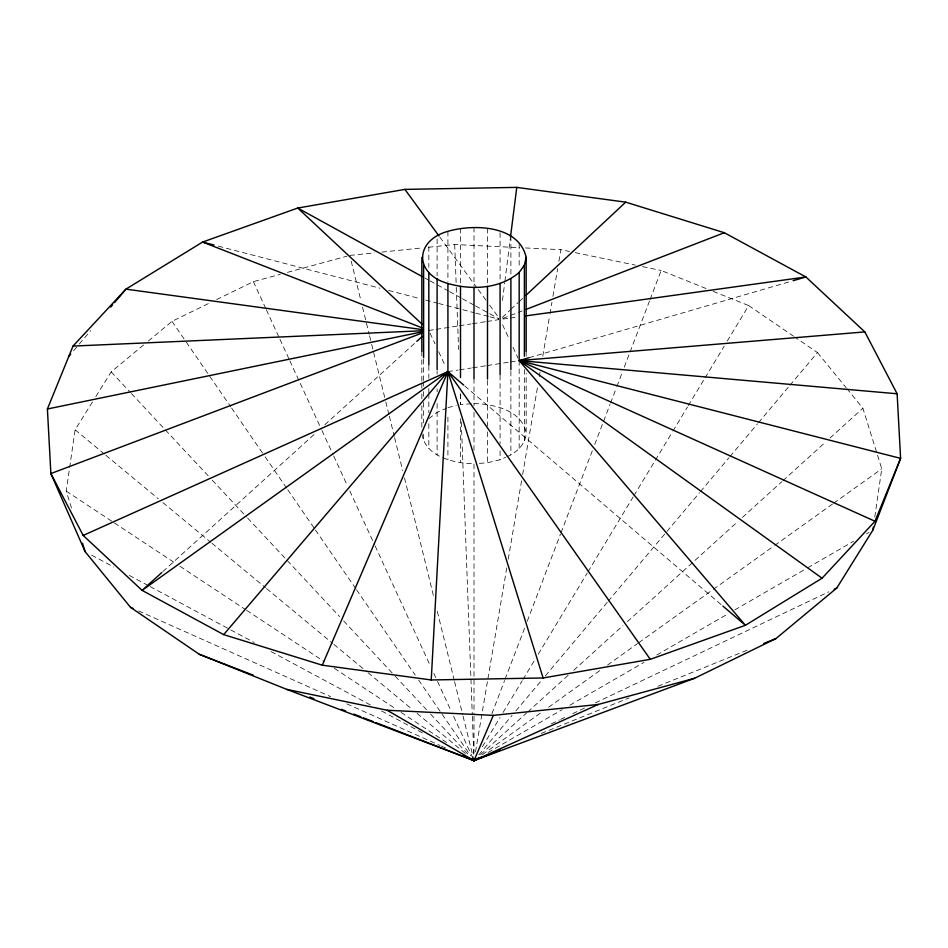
<?xml version="1.0" encoding="UTF-8"?>
<svg xmlns="http://www.w3.org/2000/svg" width="948" height="948" viewBox="0 0 948 948"><rect width="100%" height="100%" fill="white"/><g stroke="black" fill="none" stroke-linecap="round" stroke-linejoin="round"><path stroke-width="0.71" stroke-dasharray="4.74 3.56" d="M502.487 300.374L504.715 282.765M504.905 281.295L510.273 238.742M71.503 507.998L66.23 491.1L69.405 469.201M69.619 467.743L75.117 429.788L92.774 401.454M874.791 516.968L881.77 468.798L862.881 408.244L847.133 388.929M475.493 751.859L487.651 680.32M487.9 678.863L506.765 567.911M508.258 559.154L521.661 480.316M522.656 474.486L537.8 385.421M539.282 376.664L540.028 372.291M542.766 356.235L549.71 315.352M549.959 313.895L551.949 302.211M552.933 296.368L557.649 268.639M558.893 261.34L560.884 249.656L569.475 251.445M506.836 456.77C516.435 452.789 525.37 444.576 526.164 433.674L526.164 373.453M491.929 713.678L504.573 680.545M505.106 679.159L525.145 626.699M527.254 621.177L560.458 534.186M560.991 532.812L592.619 449.968M594.728 444.446L610.014 404.405M610.548 403.03L616.342 387.839M616.875 386.464L622.149 372.659M624.258 367.137L629.531 353.331M630.053 351.945L649.558 300.86M650.091 299.485L661.159 270.488L707.658 289.14M482.414 746.68L500.011 717.529M503.08 712.458L522.206 680.771M522.964 679.503L535.205 659.216M538.274 654.156L587.239 573.03M588.009 571.763L633.145 496.977M633.916 495.709L654.57 461.486M655.341 460.218L672.168 432.335M672.938 431.067L687.466 406.988M688.236 405.72L704.305 379.105M705.075 377.837L724.201 346.15M727.258 341.079L748.683 305.588L793.346 336.09M95.843 396.525L111.2 371.889L143.847 344.752M478.752 754.964L512.062 715.408M515.866 710.881L541.557 680.368M545.361 675.841L607.206 602.371M608.154 601.245L699.505 492.735M700.454 491.609L729 457.694M729.948 456.569L757.547 423.792M758.495 422.654L788.937 386.488M789.897 385.35L817.484 352.573L794.554 336.919M73.577 350.76L78.34 345.155M79.288 344.041L90.712 330.591M502.227 317.45L509.751 310.434M510.818 309.427L518.331 302.412M519.409 301.417L522.632 298.407M162.902 571.526L315.02 433.639M324.868 424.716L415.698 342.382M480.577 754.667L526.578 712.979M527.681 711.984L568.207 675.26M573.682 670.295L622.978 625.621M627.363 621.651L738.006 521.4M742.379 517.43L781.816 481.691M782.918 480.707L825.637 441.993M830.021 438.023L862.881 408.244M148.35 341.007L172.003 321.36L211.38 302.139M428.828 418.613L437.111 412.38L446.567 408.197M482.425 754.596L541.355 712.41M548.584 707.244L601.506 669.371M607.514 665.069L637.589 643.55M638.798 642.685L712.173 590.177M713.37 589.312L773.521 546.273M774.717 545.408L832.463 504.087M833.659 503.234L881.77 468.798M488.066 752.499L562.211 709.637M569.89 705.205L644.036 662.356M656.822 654.973L728.42 613.593M734.807 609.896L806.404 568.527M807.684 567.793L853.698 541.19M866.484 533.807L869.043 532.326M216.63 299.58L253.389 281.639L280.324 274.316M551.357 723.81L559.367 720.006M560.695 719.366L564.7 717.47M572.699 713.654L586.042 707.315M595.38 702.871L828.801 591.813M479.404 463.382L487.497 462.766L500.082 459.756L505.485 457.363M541.261 733.432L629.116 697.918M657.948 686.257L749.915 649.084M502.831 318.398L522.099 310.944M529.114 357.692L791.699 281.118M287.41 272.384L346.968 256.197M447.918 407.593L456.308 405.59M428.828 330.485L434.646 329.584M436.092 329.359L457.908 325.982M459.365 325.756L471.002 323.955M472.448 323.73L485.542 321.704M486.999 321.479L498.624 319.677M447.918 371.616L458.097 370.04M459.555 369.815L471.192 368.025M472.637 367.8L485.731 365.774M487.177 365.549L508.993 362.172M510.451 361.946L517.726 360.821M503.009 319.049L508.863 318.232M510.32 318.03L517.644 317.011M349.8 255.427L374.567 252.855M381.854 252.097L421.185 248.009M428.46 247.25L454.685 244.525L519.587 247.665M471.298 403.765L460.503 404.583L460.503 392.839M525.476 247.949L560.884 249.656M474 403.564C493.967 404.085 522.573 410.259 526.164 433.674M421.836 433.674C425.427 457.09 454.033 463.264 474 463.797M575.211 252.63L635.373 265.132M642.531 266.613L661.159 270.488M218.324 246.148L379.935 288.204M388.526 290.432L419.988 298.62M425.711 300.101L437.147 303.087M438.58 303.455L474.332 312.757M475.766 313.136L488.635 316.478M490.069 316.857L498.648 319.085M713.121 291.332L748.683 305.588M138.633 610.939L330.651 696.65M346.885 703.89L440.192 745.531M441.543 746.135L445.607 747.948M91.624 555.149L113.736 567.034M129.343 575.412L148.848 585.9M150.151 586.599L229.487 629.235M230.791 629.934L254.194 642.507M271.104 651.596L371.249 705.407M381.653 711L424.574 734.06M424.846 278.025L428.745 280.17M430.036 280.881L448.203 290.882M449.494 291.605L461.166 298.028M462.47 298.738L474.142 305.173M475.434 305.884L488.41 313.03M489.701 313.741L498.79 318.741M66.23 491.1L113.179 522.135M114.412 522.952L174.965 562.97M179.907 566.24L245.402 609.528M246.634 610.346L324.477 661.799M334.371 668.328L394.913 708.346M401.099 712.434L449.281 744.287M75.117 429.788L104.754 454.365M105.892 455.313L158.316 498.79M162.878 502.57L210.74 542.268M211.878 543.216L265.44 587.641M266.578 588.59L332.677 643.408M333.826 644.356L366.876 671.765M368.014 672.713L412.463 709.578M417.013 713.358L466.025 754.004M464.816 386.037L721.748 605.108M111.2 371.889L130.397 392.472M131.405 393.55L208.216 475.837M212.257 480.174L246.622 516.992M247.629 518.07L339.597 616.603M343.638 620.94L394.167 675.083M395.174 676.161L426.505 709.732M430.546 714.057L469.959 756.291M817.484 352.573L846.209 387.791M439.825 237.119L477.377 288.429M478.254 289.626L486.111 300.362M489.606 305.137L499.205 318.267M172.003 321.36L185.417 340.889M186.258 342.11L230.72 406.775M231.561 407.996L264.279 455.585M265.12 456.806L286.924 488.528M287.765 489.749L314.606 528.794M315.447 530.015L355.713 588.578M356.555 589.798L415.283 675.213M418.637 680.095L441.282 713.038M442.124 714.259L470.646 755.734M502.547 324.761L509.325 339.36M513.01 347.324L517.94 357.941M430.06 333.139L434.99 343.745M438.675 351.708L445.453 366.307M253.389 281.639L265.748 308.467M266.364 309.818L279.34 337.986M279.956 339.337L289.223 359.458M289.839 360.797L321.36 429.219M321.976 430.57L333.104 454.72M333.72 456.059L347.312 485.577M349.788 490.946L374.507 544.614M375.124 545.953L430.119 665.366M433.829 673.412L436.921 680.119M437.538 681.458L451.13 710.976M453.606 716.344L473.384 759.277M351.21 261.174L361.093 301.357M362.503 307.093L369.21 334.371M369.566 335.805L371.32 342.975M371.675 344.408L385.433 400.388M385.789 401.822L388.964 414.738M389.32 416.172L394.261 436.27M394.617 437.703L402.722 470.706M404.488 477.887L433.781 597.003M437.301 611.353L454.246 680.249M454.59 681.683L462.707 714.697M463.062 716.131L474 760.616M454.685 244.525L456.237 285.929M456.284 287.41L458.619 349.516M460.278 393.882L460.657 404.227M461.321 421.979L472.282 714.78M472.341 716.261L473.893 757.665M526.164 351.412L526.164 357.289M524.386 369.495L524.386 441.472M519.172 243.814L519.172 267.312M519.172 360.596L519.172 448.736M510.889 236.099L510.889 275.761M510.889 371.237L510.889 454.969M500.082 232.781L500.082 281.26M500.082 375.278L500.082 443.593M500.082 450.94L500.082 459.756M487.497 228.314L487.497 284.127M487.497 380.504L487.497 426.043M487.497 431.921L487.497 462.766M474 227.283L474 286.047M474 378.584L474 405.768M474 412.38L474 452.042M474 464.046L474 714.828M474 716.309L474 753.233M460.503 228.314L460.503 284.127M460.503 418.696L460.503 462.766M447.918 231.324L447.918 281.26M447.918 417.156L447.918 459.756M437.111 239.038L437.111 275.761M437.111 371.237L437.111 374.187M437.111 388.87L437.111 391.82M437.111 403.552L437.111 454.969M428.828 246.753L428.828 267.312M428.828 365.738L428.828 378.228M428.828 388.502L428.828 392.91M428.828 393.645L428.828 412.736M428.828 423.756L428.828 448.736M423.614 359.209L423.614 380.338M423.614 381.807L423.614 386.215M423.614 391.524L423.614 396.501M423.614 402.379L423.614 422.938M423.614 434.125L423.614 441.472M421.836 351.412L421.836 382.257M421.836 383.727L421.836 388.135M421.836 394.013L421.836 399.89M421.836 405.768L421.836 429.266"/><path stroke-width="1.42" d="M526.164 257.394L524.386 265.191L519.172 272.455L519.172 360.596L900.6 458.37L872.883 530.11L836.8 588.009L775.997 638.537L694.611 678.258L474 760.616L286.841 689.409L199.317 654.31L130.516 607.324L85.119 551.653L50.872 473.573L47.4 408.991L73.008 346.079L125.93 289.152L202.588 242.06L297.731 208.039L404.891 189.387L516.767 187.384L625.716 202.161L724.331 232.722L805.895 276.982L864.825 331.907L897.128 393.776L900.6 458.37L874.992 521.27L822.07 578.209L745.412 625.289L650.269 659.322L543.109 677.974L431.233 679.965L447.918 371.616L447.918 283.476C414.252 274.138 414.252 240.662 447.918 231.324C473.621 223.894 519.018 225.043 526.164 257.394L526.164 351.412M510.462 237.273L516.767 187.384M872.883 530.11L873.309 527.195M421.907 333.104L50.872 473.573L83.175 535.442L142.105 590.379L223.669 634.627L322.284 665.188L447.918 371.616L463.691 385.066M376.001 722.684L474 760.616L493.316 715.373L598.2 704.471L694.611 678.258M463.181 755.793L474 760.616L475.908 758.364M68.825 356.353L70.721 354.114M110.703 307.069L112.611 304.829M114.507 302.59L125.93 289.152L422.974 329.679M223.669 634.627L447.918 371.616L650.269 659.322M525.856 295.397L625.716 202.161M161.812 572.521L142.105 590.379L447.918 371.616L543.109 677.974M416.788 341.387L422.263 336.433M468.798 757.819L474 760.616L476.192 758.637M447.918 283.476C471.488 290.372 499.845 289.033 519.172 272.455M286.841 689.409L387.116 710.242L474 760.616L476.406 758.898M471.523 758.981L474 760.616L479.119 757.665M471.725 758.732L474 760.616L481.999 756.812M834.133 589.277L836.8 588.009M471.974 758.459L474 760.616L598.2 704.471M83.175 535.442L447.918 371.616M474 760.616L500.082 750.081M763.65 643.526L775.997 638.537M526.223 309.344L724.331 232.722M529.114 357.692L519.172 360.596L745.412 625.289L722.874 606.068M793.12 280.703L805.895 276.982L524.955 316.004M47.4 408.991L423.021 331.67M864.825 331.907L519.172 360.596L822.07 578.209M73.008 346.079L422.915 330.734M387.116 710.242L493.316 715.373M897.128 393.776L519.172 360.596L874.992 521.27M322.284 665.188L431.233 679.965M214.023 245.034L202.588 242.06L421.931 327.783M199.317 654.31L253.152 675.142M309.747 697.041L313.883 698.652M341.493 709.329L345.629 710.941M353.912 714.14L360.809 716.807M363.57 717.885L373.239 721.618M130.516 607.324L133.218 608.521M422.251 276.603L297.731 208.039L422.381 324.453M404.891 189.387L438.948 235.922M82.488 543.204L85.119 551.653M524.386 265.191L524.386 356.27M510.889 278.7L510.889 369.767M500.082 283.476L500.082 374.555M487.497 286.486L487.497 379.034M474 287.517L474 378.596M460.503 286.486L460.503 377.565M437.111 278.7L437.111 369.767M428.828 272.455L428.828 365.004M423.614 265.191L423.614 357.74M421.836 257.394L421.836 351.412"/></g></svg>
